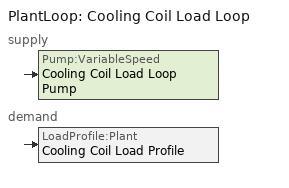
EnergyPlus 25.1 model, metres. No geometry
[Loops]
PlantLoop 'Cooling Coil Load Loop'
 supply: Pump:VariableSpeed 'Cooling Coil Load Loop Pump'
 demand: LoadProfile:Plant 'Cooling Coil Load Profile'
[Building]
Plant Load Profile Example: North Axis {deg}=0; Terrain=Suburbs; Loads Convergence Tolerance Value {W}=0.04; Temperature Convergence Tolerance Value {deltaC}=0.04; Solar Distribution=FullInteriorAndExterior; Maximum Number of Warmup Days=25; Minimum Number of Warmup Days=6
[Site:Location]
Chicago: Latitude {deg}=42; Longitude {deg}=-87.88; Time Zone {hr}=-6; Elevation {m}=190
[SizingPeriod:DesignDay] Day of Month=21; Humidity Condition Type=Wetbulb; Sky Clearness=1
Name | Month | Day Type | Maximum Dry-Bulb Temperature {C} | Daily Dry-Bulb Temperature Range {deltaC} | Wetbulb or DewPoint at Maximum Dry-Bulb {C} | Barometric Pressure {Pa} | Wind Speed {m/s} | Wind Direction {deg} | Dry-Bulb Temperature Range Modifier Type
Chicago Summer 1% | 7 | SummerDesignDay | 31.5 | 10.7 | 23 | 99063 | 5.3 | 230
Chicago Ohare Intl Ap Ann Htg 99.6% Condns DB | 1 | WinterDesignDay | -20 | 0 | -20 | 98934 | 4.9 | 270 | DefaultMultipliers
[HeatPump:AirToWater]
test_AWHP: Operating Mode Control Method=Load; Operating Mode Control Option for Multiple Unit=SingleMode; Rated Inlet Air Temperature in Cooling Mode=25; Rated Air Flow Rate in Cooling Mode=20; Rated Leaving Water Temperature in Cooling Mode=22; Rated Water Flow Rate in Cooling Mode=autosize; Minimum Outdoor Air Temperature in Cooling Mode=18; Maximum Outdoor Air Temperature in Cooling Mode=40; Sizing Factor for Cooling=0.9; Heat Pump Multiplier=2; Control Type=FixedSpeed; Number of Speeds for Cooling=2; Rated Cooling Capacity at Speed 1=200000; Rated COP for Cooling at Speed 1=3.5; Normalized Cooling Capacity Function of Temperature Curve Name at Speed 1=CapCurveFuncTemp; Cooling Energy Input Ratio Function of Temperature Curve Name at Speed 1=EIRCurveFuncTemp; Cooling Energy Input Ratio Function of PLR Curve Name at Speed 1=EIRCurveFuncPLR; Rated Cooling Capacity at Speed 2=400000; Rated COP for Cooling at Speed 2=3.5; Normalized Cooling Capacity Function of Temperature Curve Name at Speed 2=CapCurveFuncTemp2; Cooling Energy Input Ratio Function of Temperature Curve Name at Speed 2=EIRCurveFuncTemp2; Cooling Energy Input Ratio Function of PLR Curve Name at Speed 2=EIRCurveFuncPLR2
[Sizing:Plant]
Cooling Coil Load Loop: Loop Type=cooling; Design Loop Exit Temperature {C}=7; Loop Design Temperature Difference {deltaC}=4
[PlantLoop]
Cooling Coil Load Loop: WATER, Cooling Coil Load Loop Operation, 100, 3, 0.005, 0, 15, Optimal, ChilledWater
[SetpointManager:Scheduled]
Cooling Coil Load Loop Setpoint Manager: Control Variable=Temperature; Schedule=Cooling Coil Load Loop Setpoint Temperature Schedule; Setpoint Node or NodeList=Cooling Coil Load Loop Supply Outlet Node
[PlantEquipmentOperationSchemes]
Cooling Coil Load Loop Operation: Control Scheme 1=Cooling Coil Load Loop Cooling Operation; Control Scheme 1 Schedule=AlwaysOnSchedule
[PlantEquipmentOperation:CoolingLoad]
Cooling Coil Load Loop Cooling Operation: Load Range 1 Lower Limit {W}=0; Load Range 1 Upper Limit {W}=10000000; Range 1 Equipment List=Cooling Coil Load Loop Cooling Equipment
[PlantEquipmentList]
Cooling Coil Load Loop Cooling Equipment: test_AWHP
[Pump:VariableSpeed]
Cooling Coil Load Loop Pump: Design Maximum Flow Rate {m3/s}=0.005; Design Pump Head {Pa}=3000; Design Power Consumption {W}=22; Motor Efficiency=0.87; Fraction of Motor Inefficiencies to Fluid Stream=0; Coefficient 1 of the Part Load Performance Curve=0; Coefficient 2 of the Part Load Performance Curve=1; Coefficient 3 of the Part Load Performance Curve=0; Coefficient 4 of the Part Load Performance Curve=0; Design Minimum Flow Rate {m3/s}=0; Pump Control Type=INTERMITTENT
[LoadProfile:Plant]
Cooling Coil Load Profile: Load Schedule=Cooling Coil Load Profile Load Schedule; Peak Flow Rate {m3/s}=0.005; Flow Rate Fraction Schedule=Cooling Coil Load Profile Flow Frac Schedule
[EnergyManagementSystem:Actuator]
opModeAct_cooling: Actuated Component Unique=test_AWHP; Actuated Component Type=HeatPump:AirToWater:Cooling; Actuated Component Control Type=Operating Mode
[EnergyManagementSystem:OutputVariable]
Operating Model Output Cooling: EMS Variable=opModeAct_cooling; Type of Data in Variable=Averaged; Update Frequency=SystemTimeStep
[EnergyManagementSystem:ProgramCallingManager]
Change_OpMode_EMS_Program_Manager: InsideHVACSystemIterationLoop; Change_OpMode_EMS_Program
[EnergyManagementSystem:Program]
Change_OpMode_EMS_Program: IF (Hour <= 12); SET opModeAct_cooling = 0; ELSE; SET opModeAct_cooling = 1; ENDIF
[Schedule:Constant]
Cooling Coil Load Loop Setpoint Temperature Schedule: Any Number, 20
AlwaysOnSchedule: On/Off, 1
[Schedule:Compact]
Cooling Coil Load Profile Load Schedule: THROUGH: 03/31, FOR: AllDays, UNTIL: 24:00, 0, THROUGH: 09/30, FOR: AllDays, UNTIL:  9:00, -200000, UNTIL: 17:00, -410000, UNTIL: 24:00, -250000, THROUGH: 12/31, FOR: AllDays, UNTIL: 24:00, 0
Cooling Coil Load Profile Flow Frac Schedule: THROUGH: 03/31, FOR: AllDays, UNTIL: 24:00, 0, THROUGH: 09/30, FOR: AllDays, UNTIL: 24:00, 1, THROUGH: 12/31, FOR: AllDays, UNTIL: 24:00, 0
[Curve:Biquadratic] Coefficient3 x**2=0; Coefficient4 y=0; Coefficient5 y**2=0; Coefficient6 x*y=0; Minimum Value of x=5; Maximum Value of x=10; Minimum Value of y=24; Maximum Value of y=35; Input Unit Type for X=Temperature; Input Unit Type for Y=Temperature; Output Unit Type=Dimensionless
Name | Coefficient1 Constant | Coefficient2 x
CapCurveFuncTemp | 0.5 | 0
EIRCurveFuncTemp; EIRCurveFuncTemp2 | 1 | 0
CapCurveFuncTemp2 | 0.8 | 0.02
[Curve:Quadratic] Coefficient1 Constant=1; Coefficient2 x=0; Coefficient3 x**2=0; Minimum Value of x=0; Maximum Value of x=1
EIRCurveFuncPLR; EIRCurveFuncPLR2
